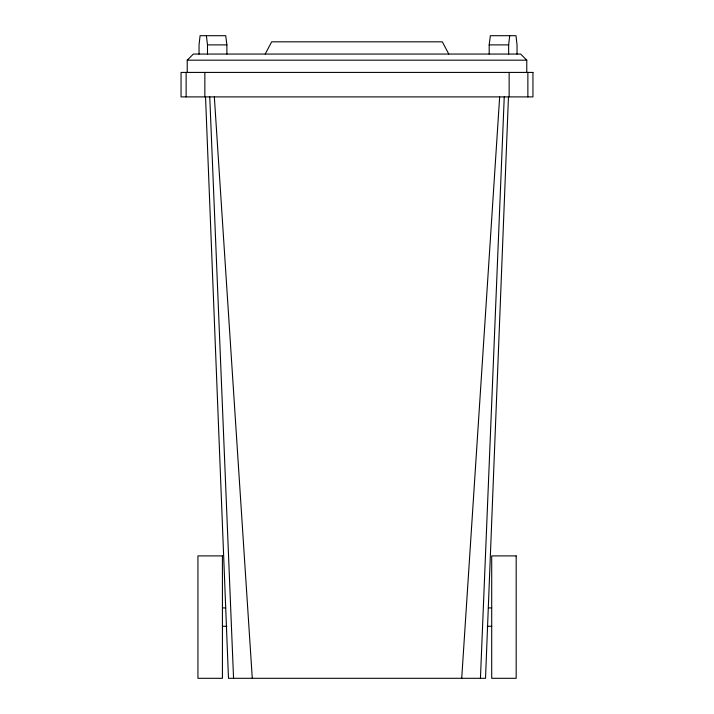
<?xml version="1.0" encoding="UTF-8"?>
<svg xmlns="http://www.w3.org/2000/svg" width="714" height="714" viewBox="0 0 714 714"><rect width="100%" height="100%" fill="white"/><g stroke="black" fill="none" stroke-linecap="round" stroke-linejoin="round"><path stroke-width="1.07" d="M508.466 96.899L485.52 678.3L228.48 678.3L205.534 96.899M480.442 678.3L504.245 96.899M461.717 678.3L499.657 96.899M508.654 54.059L508.654 44.884L509.698 35.7M489.188 54.059L489.188 44.884L490.357 35.7L515.999 35.7L517.034 44.884L517.034 54.059M265.197 54.059L271.686 41.823L442.314 41.823L448.803 54.059M187.229 72.417L187.229 60.181L193.351 54.059L520.649 54.059L526.771 60.181L526.771 72.417M206.391 35.7L207.488 44.884L226.891 44.884L226.891 54.059M489.188 44.884L508.654 44.884M187.229 60.181L526.771 60.181M222.42 607.917L225.758 607.917M488.367 607.917L491.705 607.917M222.42 626.276L226.873 626.276M487.251 626.276L491.705 626.276M226.891 44.884L225.722 35.7L200.081 35.7L199.045 44.884L199.045 54.059M214.343 96.899L252.283 678.3M209.755 96.899L233.558 678.3M527.869 72.417L527.869 96.899M509.144 72.417L509.144 96.899M207.488 44.884L207.488 54.059M204.856 72.417L204.856 96.899M186.131 72.417L186.131 96.899M532.947 72.417L181.053 72.417L181.053 96.899L532.947 96.899L532.947 72.417M222.42 555.903L197.939 555.903L197.939 678.3L222.42 678.3L222.42 555.903M516.177 555.903L491.705 555.903L491.705 678.3L516.177 678.3L516.177 555.903"/></g></svg>
